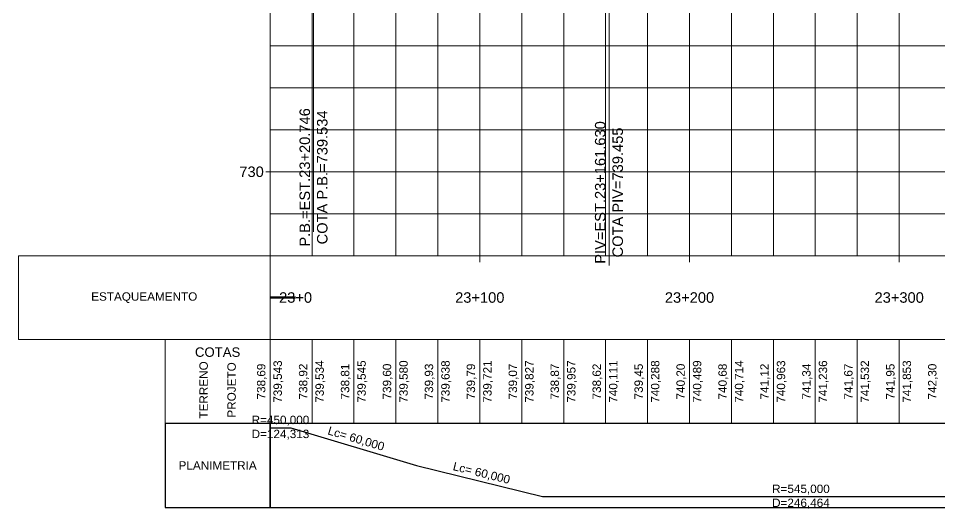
# Model space of a CAD drawing. Header units: metres. Extents: x 303118 to 359298, y 7408194 to 7460879.
# Drawn here: x 329304.2 to 329743.5, y 7420046.2 to 7420279.9 of the extents above; entities that cross this region are included whole.
import ezdxf

# ---------------------------------------------------------------- set-up
doc = ezdxf.new("R2010")
doc.units = ezdxf.units.M
doc.header["$LTSCALE"] = 10
for name, color, linetype, lineweight in [('F-VT-CAIXA', 4, 'Continuous', 0), ('F-VT-COTAS', 2, 'Continuous', 0), ('F-VT-ESTACA', 4, 'Continuous', 0), ('F-VT-MALHA', 8, 'Continuous', 0), ('F-VT-MALHA-MJR', 8, 'Continuous', 0), ('F-VT-NOTAVEL', 2, 'Continuous', 0), ('F-VT-PLANIMETRIA', 3, 'Continuous', 0), ('F-VT-REGUA', 4, 'Continuous', 0)]:
    doc.layers.add(name, color=color, linetype=linetype, lineweight=lineweight)
doc.layers.add('U-VT-PERFIL', color=4, linetype='Continuous')
doc.styles.add('Arial', font='arial.ttf')
doc.styles.add('DIM', font='arial.ttf', dxfattribs={"width": 0.8})
doc.styles.add('R80', font='arial.ttf')
doc.dimstyles.new('U-1_2000', dxfattribs={"dimscale": 2, "dimtxt": 1.5, "dimasz": 0.75, "dimexe": 0.75, "dimexo": 0.75, "dimgap": 0.25, "dimtad": 1, "dimzin": 4, "dimtxsty": 'DIM', "dimblk": 'ARCHTICK', "dimcen": 0.7, "dimdle": 0.75, "dimclrd": 256, "dimclre": 256, "dimclrt": 256, "dimaunit": 1, "dimadec": 3, "dimazin": 2, "dimtfac": 1, "dimtofl": 0, "dimtmove": 0, "dimatfit": 3, "dimldrblk": 'CLOSEDBLANK', "dimfxl": 0, "dimtolj": 1, "dimtzin": 0, "dimlwd": -1, "dimlwe": -1, "dimarcsym": 0})

msp = doc.modelspace()

# ---------------------------------------------------------------- linework, layer by layer
at = {"layer": 'F-VT-CAIXA', "color": 4, "linetype": 'Continuous', "lineweight": 0}
for p, q in [((329424.214, 7420166.777), (329424.214, 7420566.777)), ((329422.214, 7420206.777), (329424.214, 7420206.777))]:
    msp.add_line(p, q, dxfattribs=at)
for points in [[(329424.214, 7420126.777), (329424.214, 7420166.777), (329304.214, 7420166.777), (329304.214, 7420126.777)], [(329424.214, 7420126.777), (330624.214, 7420126.777), (330624.214, 7420166.777), (329424.214, 7420166.777)], [(329424.214, 7420086.777), (329424.214, 7420126.777), (329374.214, 7420126.777), (329374.214, 7420086.777)], [(329424.214, 7420086.777), (330624.214, 7420086.777), (330624.214, 7420126.777), (329424.214, 7420126.777)]]:
    msp.add_3dface(points, dxfattribs=at)
at = {"layer": 'F-VT-CAIXA', "color": 4, "linetype": 'Continuous', "lineweight": -3}
for points in [[(329424.214, 7420046.777), (329424.214, 7420086.777), (329374.214, 7420086.777), (329374.214, 7420046.777)], [(329424.214, 7420046.777), (330624.214, 7420046.777), (330624.214, 7420086.777), (329424.214, 7420086.777)]]:
    msp.add_3dface(points, dxfattribs=at)
at = {"layer": 'F-VT-COTAS', "color": 2, "linetype": 'Continuous', "lineweight": 0}
for p, q in [((329424.214, 7420086.777), (329424.214, 7420126.777)), ((329444.214, 7420086.777), (329444.214, 7420126.777)), ((329464.214, 7420086.777), (329464.214, 7420126.777)), ((329484.214, 7420086.777), (329484.214, 7420126.777)), ((329504.214, 7420086.777), (329504.214, 7420126.777)), ((329524.214, 7420086.777), (329524.214, 7420126.777)), ((329544.214, 7420086.777), (329544.214, 7420126.777)), ((329564.214, 7420086.777), (329564.214, 7420126.777)), ((329584.214, 7420086.777), (329584.214, 7420126.777)), ((329604.214, 7420086.777), (329604.214, 7420126.777)), ((329624.214, 7420086.777), (329624.214, 7420126.777)), ((329644.214, 7420086.777), (329644.214, 7420126.777)), ((329664.214, 7420086.777), (329664.214, 7420126.777)), ((329684.214, 7420086.777), (329684.214, 7420126.777)), ((329704.214, 7420086.777), (329704.214, 7420126.777)), ((329724.214, 7420086.777), (329724.214, 7420126.777))]:
    msp.add_line(p, q, dxfattribs=at)
at = {"layer": 'F-VT-ESTACA', "color": 2, "linetype": 'Continuous', "lineweight": 0}
for p, q in [((329424.214, 7420166.777), (329424.214, 7420163.777)), ((329524.214, 7420166.777), (329524.214, 7420163.777)), ((329624.214, 7420166.777), (329624.214, 7420163.777)), ((329724.214, 7420166.777), (329724.214, 7420163.777))]:
    msp.add_line(p, q, dxfattribs=at)
at = {"layer": 'F-VT-MALHA', "color": 8, "linetype": 'Continuous', "lineweight": 0}
for p, q in [((329424.214, 7420266.777), (330624.214, 7420266.777)), ((329424.214, 7420246.777), (330624.214, 7420246.777)), ((329424.214, 7420226.777), (330624.214, 7420226.777)), ((329424.214, 7420186.777), (330624.214, 7420186.777))]:
    msp.add_line(p, q, dxfattribs=at)
at = {"layer": 'F-VT-MALHA-MJR', "color": 8, "linetype": 'Continuous', "lineweight": 0}
for p, q in [((329424.214, 7420166.777), (329424.214, 7420566.777)), ((329444.214, 7420166.777), (329444.214, 7420566.777)), ((329464.214, 7420166.777), (329464.214, 7420566.777)), ((329484.214, 7420166.777), (329484.214, 7420566.777)), ((329504.214, 7420166.777), (329504.214, 7420566.777)), ((329524.214, 7420166.777), (329524.214, 7420566.777)), ((329544.214, 7420166.777), (329544.214, 7420566.777)), ((329564.214, 7420166.777), (329564.214, 7420566.777)), ((329584.214, 7420166.777), (329584.214, 7420566.777)), ((329604.214, 7420166.777), (329604.214, 7420566.777)), ((329624.214, 7420166.777), (329624.214, 7420566.777)), ((329644.214, 7420166.777), (329644.214, 7420566.777)), ((329664.214, 7420166.777), (329664.214, 7420566.777)), ((329684.214, 7420166.777), (329684.214, 7420566.777)), ((329704.214, 7420166.777), (329704.214, 7420566.777)), ((329724.214, 7420166.777), (329724.214, 7420566.777)), ((329424.214, 7420206.777), (330624.214, 7420206.777)), ((329424.214, 7420166.777), (330624.214, 7420166.777))]:
    msp.add_line(p, q, dxfattribs=at)
at = {"layer": 'F-VT-NOTAVEL', "color": 2, "linetype": 'Continuous', "lineweight": 0}
for p, q in [((329444.96, 7420302.117), (329444.96, 7420178.117)), ((329585.844, 7420301.328), (329585.833, 7420162.117))]:
    msp.add_line(p, q, dxfattribs=at)
at = {"layer": 'F-VT-PLANIMETRIA', "color": 3, "linetype": 'Continuous', "lineweight": -3}
for p, q in [((329424.214, 7420084.777), (329434.114, 7420084.777)), ((329434.114, 7420084.777), (329494.114, 7420066.777)), ((329494.114, 7420066.777), (329554.114, 7420051.915)), ((329554.114, 7420051.915), (329800.578, 7420051.915))]:
    msp.add_line(p, q, dxfattribs=at)

# ---------------------------------------------------------------- texts
at = {"layer": 'F-VT-COTAS', "color": 2, "linetype": 'Continuous', "lineweight": 0, "char_height": 4, "rotation": 90, "style": 'R80'}
for s, insert, attachment_point in [('{\\C1;738,69}', (329422.714, 7420106.777), 8), ('{\\C3;739,543}', (329428.214, 7420106.777), 5), ('{\\C1;738,92}', (329442.714, 7420106.777), 8), ('{\\C3;739,534}', (329448.214, 7420106.777), 5), ('{\\C1;738,81}', (329462.714, 7420106.777), 8), ('{\\C3;739,545}', (329468.214, 7420106.777), 5), ('{\\C1;739,60}', (329482.714, 7420106.777), 8), ('{\\C3;739,580}', (329488.214, 7420106.777), 5), ('{\\C1;739,93}', (329502.714, 7420106.777), 8), ('{\\C3;739,638}', (329508.214, 7420106.777), 5), ('{\\C1;739,79}', (329522.714, 7420106.777), 8), ('{\\C3;739,721}', (329528.214, 7420106.777), 5), ('{\\C1;739,07}', (329542.714, 7420106.777), 8), ('{\\C3;739,827}', (329548.214, 7420106.777), 5), ('{\\C1;738,87}', (329562.714, 7420106.777), 8), ('{\\C3;739,957}', (329568.214, 7420106.777), 5), ('{\\C1;738,62}', (329582.714, 7420106.777), 8), ('{\\C3;740,111}', (329588.214, 7420106.777), 5), ('{\\C1;739,45}', (329602.714, 7420106.777), 8), ('{\\C3;740,288}', (329608.214, 7420106.777), 5), ('{\\C1;740,20}', (329622.714, 7420106.777), 8), ('{\\C3;740,489}', (329628.214, 7420106.777), 5), ('{\\C1;740,68}', (329642.714, 7420106.777), 8), ('{\\C3;740,714}', (329648.214, 7420106.777), 5), ('{\\C1;741,12}', (329662.714, 7420106.777), 8), ('{\\C3;740,963}', (329668.214, 7420106.777), 5), ('{\\C1;741,34}', (329682.714, 7420106.777), 8), ('{\\C3;741,236}', (329688.214, 7420106.777), 5), ('{\\C1;741,67}', (329702.714, 7420106.777), 8), ('{\\C3;741,532}', (329708.214, 7420106.777), 5), ('{\\C1;741,95}', (329722.714, 7420106.777), 8), ('{\\C3;741,853}', (329728.214, 7420106.777), 5), ('{\\C1;742,30}', (329742.714, 7420106.777), 8)]:
    msp.add_mtext(s, dxfattribs=dict(at, insert=insert, attachment_point=attachment_point))
at = {"layer": 'F-VT-ESTACA', "color": 4, "linetype": 'Continuous', "lineweight": 0, "char_height": 5, "attachment_point": 8, "style": 'R80'}
for s, insert in [('23+0', (329436.376, 7420144.277)), ('23+100', (329524.214, 7420144.277)), ('23+200', (329624.214, 7420144.277)), ('23+300', (329724.214, 7420144.277))]:
    msp.add_mtext(s, dxfattribs=dict(at, insert=insert))
at = {"layer": 'F-VT-NOTAVEL', "color": 2, "linetype": 'Continuous', "lineweight": 0, "char_height": 5, "attachment_point": 5, "rotation": 90, "style": 'Arial'}
for s, insert in [('P.B.=EST.23+20.746\\PCOTA P.B.=739.534', (329444.96, 7420204.117)), ('PIV=EST.23+161.630\\PCOTA PIV=739.455', (329585.833, 7420196.931))]:
    msp.add_mtext(s, dxfattribs=dict(at, insert=insert))
at = {"layer": 'F-VT-PLANIMETRIA', "color": 2, "linetype": 'Continuous', "lineweight": 0, "char_height": 4, "attachment_point": 5, "style": 'R80'}
for s, insert in [('R=450,000\\PD=124,313', (329429.164, 7420084.777)), ('R=545,000\\PD=246,464', (329677.346, 7420051.915))]:
    msp.add_mtext(s, dxfattribs=dict(at, insert=insert))
at = {"layer": 'F-VT-PLANIMETRIA', "color": 2, "linetype": 'Continuous', "lineweight": 0, "char_height": 4, "attachment_point": 8, "style": 'R80'}
for insert, rotation in [((329464.473, 7420076.974), 343.30076), ((329524.414, 7420060.559), 346.08751)]:
    msp.add_mtext('Lc= 60,000', dxfattribs=dict(at, insert=insert, rotation=rotation))
at = {"layer": 'F-VT-REGUA', "color": 4, "linetype": 'Continuous', "lineweight": 0, "insert": (329421.214, 7420206.777), "char_height": 5, "attachment_point": 6, "style": 'Arial'}
msp.add_mtext('730', dxfattribs=at)
at = {"layer": 'U-VT-PERFIL', "color": 4, "linetype": 'Continuous', "lineweight": -3, "attachment_point": 5, "style": 'Arial'}
for s, insert, char_height in [('{\\C4;ESTAQUEAMENTO}', (329364.214, 7420146.777), 4), ('{\\C4;COTAS}', (329399.214, 7420120.777), 4.5), ('{\\fArial|b0|i0|c0|p34;\\C4;PLANIMETRIA}', (329399.214, 7420066.777), 4)]:
    msp.add_mtext(s, dxfattribs=dict(at, insert=insert, char_height=char_height))
at = {"layer": 'U-VT-PERFIL', "color": 4, "linetype": 'Continuous', "lineweight": -3, "insert": (329399.214, 7420102.777), "char_height": 4, "attachment_point": 5, "rotation": 90, "style": 'Arial'}
msp.add_mtext('{\\C1;TERRENO\\C3;\\P\\PPROJETO}', dxfattribs=at)

# ---------------------------------------------------------------- leaders
at = {"layer": 'F-VT-ESTACA', "color": 4, "linetype": 'Continuous', "lineweight": 0}
msp.add_leader([(329424.214, 7420146.777), (329433.376, 7420146.777), (329436.376, 7420146.777)], dimstyle='U-1_2000', override={"dimscale": 1, "dimasz": 3, "dimclrd": 256, "dimldrblk": 'None', "dimlwd": 65535}, dxfattribs=at)

doc.saveas('drawing.dxf')
